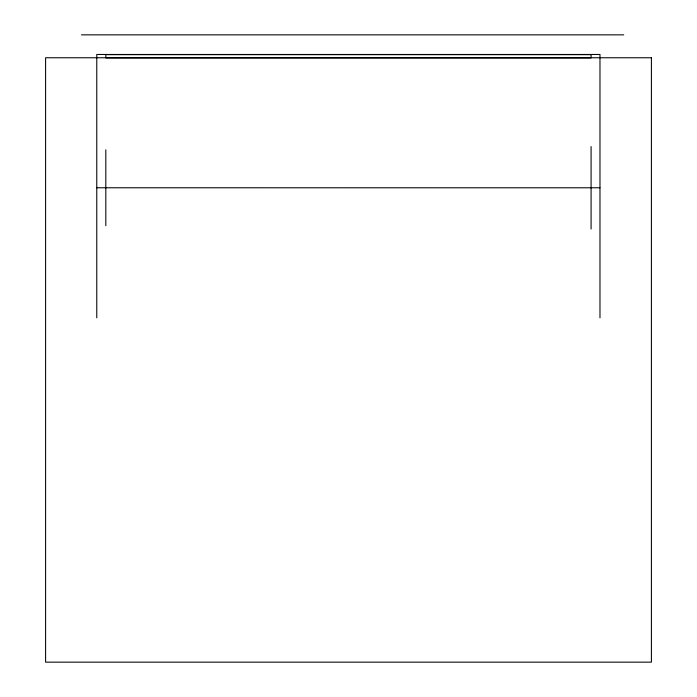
<?xml version="1.0" encoding="UTF-8"?>
<svg xmlns="http://www.w3.org/2000/svg" width="697" height="697" viewBox="0 0 697 697"><rect width="100%" height="100%" fill="white"/><g stroke="black" fill="none" stroke-linecap="round" stroke-linejoin="round"><path stroke-width="1.05" d="M81.471 34.85L623.71 34.85M96.77 187.772L599.978 187.781M599.978 317.832L599.978 54.471L96.77 54.471L96.77 317.832M591.082 146.553L591.082 228.999M105.813 149.829L105.813 225.723M591.082 54.662L105.813 54.662L105.813 57.929L591.082 57.929L591.082 54.662M651.407 57.755L45.593 57.755L45.593 662.15L651.407 662.15L651.407 57.755"/></g></svg>
